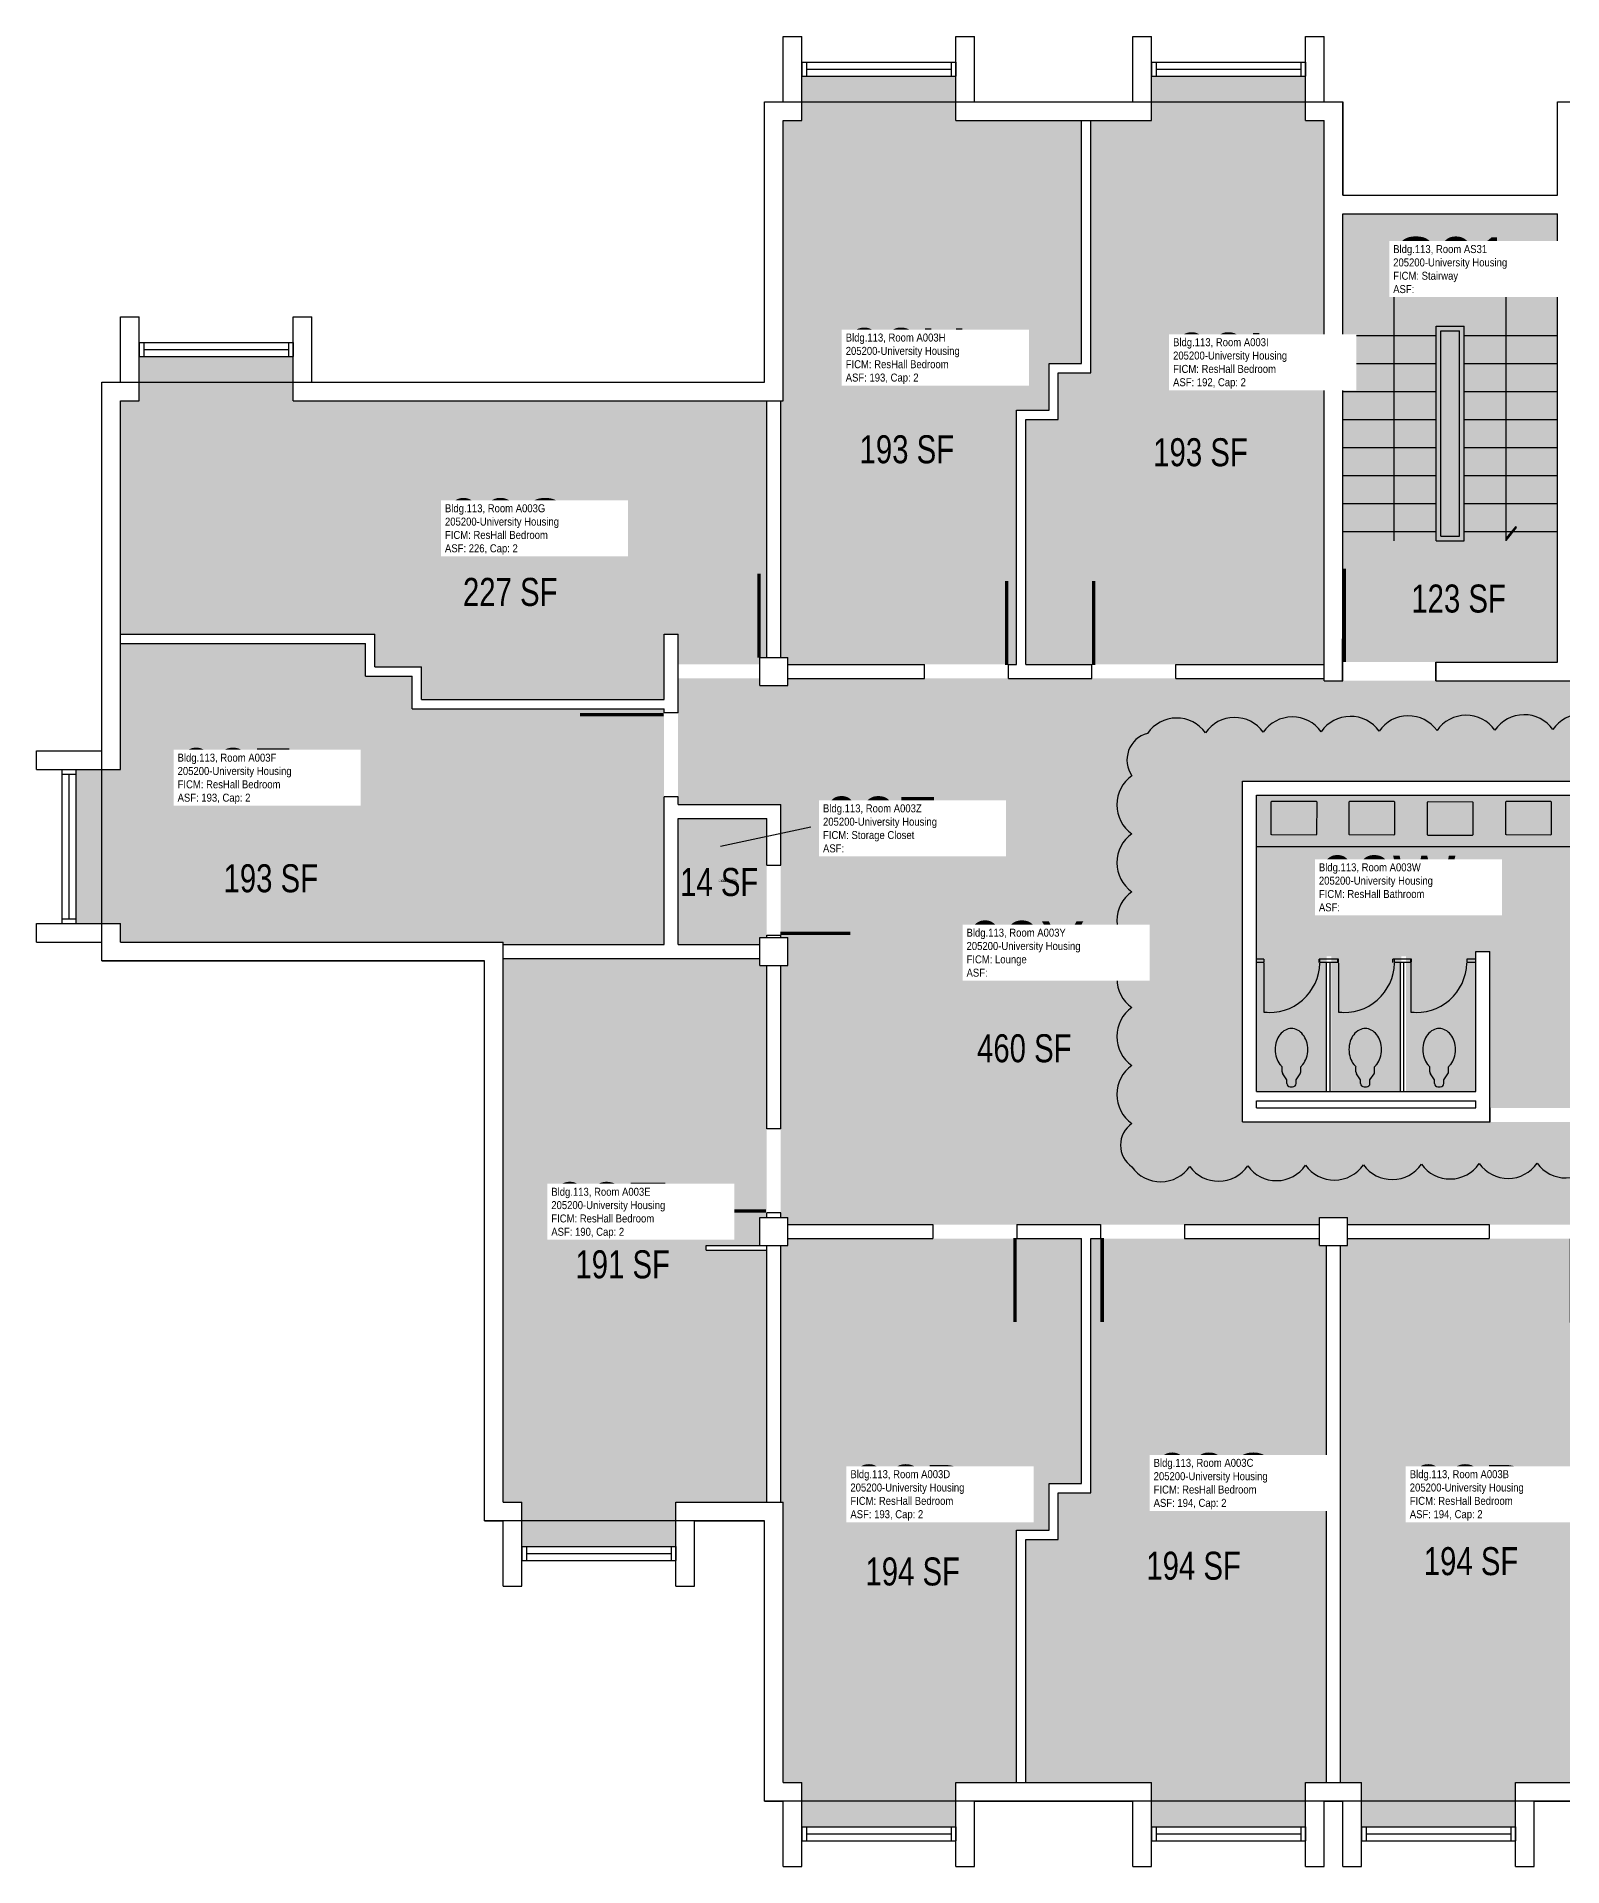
# Model space of a CAD drawing. Header units: inches. Extents: x -196 to 3268, y -1228 to 4808.
# Drawn here: x -196 to 458, y 2828 to 3612 of the extents above; entities that cross this region are included whole.
import ezdxf
from ezdxf.enums import TextEntityAlignment as Align

# ---------------------------------------------------------------- set-up
doc = ezdxf.new("R2010")
doc.units = ezdxf.units.IN
doc.header["$LTSCALE"] = 100
doc.header["$MEASUREMENT"] = 0
doc.layers.get('0').update_dxf_attribs({"linetype": 'CONTINUOUS'})
for name, color, linetype in [('A-DOOR', 2, 'CONTINUOUS'), ('A-FLOR', 3, 'CONTINUOUS'), ('A-GLAZ', 1, 'CONTINUOUS'), ('A-IDEN-RNUM', 7, 'CONTINUOUS'), ('A-IDEN-SNUM', 4, 'CONTINUOUS'), ('A-IDEN-VNUM', 4, 'CONTINUOUS'), ('A-SITE', 3, 'CONTINUOUS'), ('A-WALL', 5, 'CONTINUOUS'), ('AREA-TEXT', 3, 'CONTINUOUS'), ('P-SANR-FIXT', 2, 'CONTINUOUS'), ('Rooms-Category-Color', 7, 'CONTINUOUS'), ('Rooms-College-Color', 7, 'CONTINUOUS'), ('Rooms-Department-Color', 7, 'CONTINUOUS'), ('Rooms-Division-Color', 7, 'CONTINUOUS'), ('Rooms-Information', 7, 'CONTINUOUS')]:
    doc.layers.add(name, color=color, linetype=linetype)
doc.layers.add('A-REV', color=1, linetype='CONTINUOUS', true_color=0xff0000)
doc.styles.add('CP_AREA', font='arial.ttf', dxfattribs={"height": 15})
doc.styles.add('CP_ROOMSNUMBER', font='arial.ttf', dxfattribs={"height": 1})
doc.styles.add('CP_ROOMVNUMBER', font='arial.ttf', dxfattribs={"width": 0.85, "height": 0.075})

# ---------------------------------------------------------------- blocks, each defined once
blk = doc.blocks.new('TOILET')
for p, q in [((-4, 8.45), (-4, 10.63)), ((4, 8.45), (4, 10.63)), ((-2, 5), (-3.75, 7.62)), ((-2, 3.5), (-2, 5)), ((-0.5, 2), (0.5, 2)), ((2, 5), (3.75, 7.62)), ((2, 3.5), (2, 5))]:
    blk.add_line(p, q)
for points in [[(0, 27, 0.122953), (-2.58, 26.35, 0.105488), (-4.95, 24.36, 0.087567), (-6.44, 21.54, 0.078075), (-7, 18, 0.078075), (-6.44, 14.46, 0.087567), (-4.95, 11.64, 0.046878), (-4, 10.63, 0.122953)], [(4, 10.63, 0.046878), (4.95, 11.64, 0.087567), (6.44, 14.46, 0.078075), (7, 18, 0.078075), (6.44, 21.54, 0.087567), (4.95, 24.36, 0.105488), (2.58, 26.35, 0.122953), (0, 27, 0.122953)]]:
    blk.add_lwpolyline(points, format="xyb")
for centre, start, end in [((-2.5, 8.45), 180, 213.69007), ((2.5, 8.45), 326.30993, 0), ((-0.5, 3.5), 180, 270), ((0.5, 3.5), 270, 0)]:
    blk.add_arc(centre, 1.5, start, end)

msp = doc.modelspace()

# ---------------------------------------------------------------- hatches: boundary and pattern name
at = {"layer": 'Rooms-Category-Color', "true_color": 0x728ef3}
for points in [[(224, 3452), (238, 3452), (238, 3472), (252, 3472), (252, 3576), (198, 3576), (198, 3595), (132, 3595), (132, 3576), (124, 3576), (124, 3456), (123, 3456), (123, 3346), (126, 3346), (126, 3343), (184.58, 3343), (224, 3343)], [(282, 3576), (256, 3576), (256, 3468), (242, 3468), (242, 3448), (228, 3448), (228, 3343), (256.39, 3343), (228, 3343), (256.39, 3343), (292.39, 3343), (356, 3343), (356, 3576), (348, 3576), (348, 3595), (282, 3595)], [(73, 3356), (79, 3356), (79, 3343), (114, 3343), (114, 3346), (117, 3346), (117, 3456), (-86, 3456), (-86, 3475), (-152, 3475), (-152, 3456), (-160, 3456), (-160, 3356), (-51, 3356), (-51, 3342), (-31, 3342), (-31, 3328), (73, 3328)], [(73, 3223), (73, 3286.24), (73, 3322.24), (73, 3324), (-35, 3324), (-35, 3338), (-55, 3338), (-55, 3352), (-160, 3352), (-160, 3298), (-179, 3298), (-179, 3232), (-160, 3232), (-160, 3224), (4, 3224), (4, 3223)], [(79, 3283), (79, 3337), (114, 3337), (114, 3334), (126, 3334), (126, 3337), (356, 3337), (356, 3336), (363.88, 3336), (464, 3336), (464, 3337), (523.33, 3337), (523.33, 3293), (321, 3293), (321, 3147), (463, 3147), (463, 3146.65), (523.33, 3146.65), (523.33, 3103), (366, 3103), (366, 3106), (354, 3106), (354, 3103), (126, 3103), (126, 3106), (123, 3106), (123, 3214), (126, 3214), (126, 3226), (123, 3226), (123, 3283)], [(545, 3287), (570.18, 3287), (570.18, 3235), (576.18, 3235), (576.18, 3287), (587, 3287), (618, 3287), (621, 3287), (622.62, 3287), (622.63, 3219.91), (627, 3219.65), (628.62, 3219.65), (628.62, 3279.98), (658.62, 3279.65), (660.62, 3279.65), (690.62, 3279.65), (692.62, 3279.65), (697, 3279.65), (722.62, 3279.65), (722.62, 3152.65), (697, 3152.65), (586.62, 3152.97), (586.62, 3199), (578, 3199), (525.18, 3199), (525.18, 3153), (518, 3153), (515, 3153), (509, 3153), (507, 3153), (501, 3153), (475, 3153), (469, 3153), (469, 3199), (463, 3199), (463, 3153), (430.05, 3153), (427, 3153), (427, 3220), (421, 3220), (421, 3160), (391, 3160), (391, 3218), (389, 3218), (389, 3160), (359, 3160), (359, 3218), (357, 3218), (357, 3160), (327, 3160), (327, 3287), (463, 3287), (463, 3235), (469, 3235), (469, 3287), (501, 3287), (507, 3287), (537, 3287), (539, 3287)], [(79, 3223), (114, 3223), (114, 3226), (117, 3226), (117, 3277), (79, 3277)], [(78, 2965), (12, 2965), (12, 2984), (4, 2984), (4, 3217), (79, 3217), (114, 3217), (114, 3214), (117, 3214), (117, 3144.03), (117, 3108.03), (117, 3106), (114, 3106), (114, 3094), (91, 3094), (91, 3092), (117, 3092), (117, 2984), (78, 2984)], [(123, 2984), (123, 3094), (126, 3094), (126, 3097), (188.21, 3097), (224.21, 3097), (252, 3097), (224.21, 3097), (252, 3097), (252, 2992), (238, 2992), (238, 2972), (224, 2972), (224, 2864), (198, 2864), (198, 2845), (132, 2845), (132, 2864), (124, 2864), (124, 2984)], [(228, 2968), (242, 2968), (242, 2988), (256, 2988), (256, 3097), (296.02, 3097), (354, 3097), (354, 3094), (357, 3094), (357, 2864), (348, 2864), (348, 2845), (282, 2845), (282, 2864), (228, 2864)], [(438, 2864), (464, 2864), (464, 2972), (478, 2972), (478, 2992), (492, 2992), (492, 3097), (462.68, 3097), (426.68, 3097), (366, 3097), (366, 3094), (363, 3094), (363, 2864), (372, 2864), (372, 2845), (438, 2845), (438, 2864), (438, 2845)]]:
    msp.add_hatch(color=171, dxfattribs=at).paths.add_polyline_path(points)
at = {"layer": 'Rooms-Category-Color', "true_color": 0xadadad}
msp.add_hatch(color=253, dxfattribs=at).paths.add_polyline_path([(364, 3488), (364, 3536), (456, 3536), (456, 3488), (456, 3482), (456, 3344), (404, 3344), (364, 3344), (364, 3482)])
at = {"layer": 'Rooms-College-Color', "true_color": 0xadadad}
for points in [[(224, 3452), (238, 3452), (238, 3472), (252, 3472), (252, 3576), (198, 3576), (198, 3595), (132, 3595), (132, 3576), (124, 3576), (124, 3456), (123, 3456), (123, 3346), (126, 3346), (126, 3343), (184.58, 3343), (224, 3343)], [(282, 3576), (256, 3576), (256, 3468), (242, 3468), (242, 3448), (228, 3448), (228, 3343), (256.39, 3343), (228, 3343), (256.39, 3343), (292.39, 3343), (356, 3343), (356, 3576), (348, 3576), (348, 3595), (282, 3595)], [(364, 3488), (364, 3536), (456, 3536), (456, 3488), (456, 3482), (456, 3344), (404, 3344), (364, 3344), (364, 3482)], [(73, 3356), (79, 3356), (79, 3343), (114, 3343), (114, 3346), (117, 3346), (117, 3456), (-86, 3456), (-86, 3475), (-152, 3475), (-152, 3456), (-160, 3456), (-160, 3356), (-51, 3356), (-51, 3342), (-31, 3342), (-31, 3328), (73, 3328)], [(73, 3223), (73, 3286.24), (73, 3322.24), (73, 3324), (-35, 3324), (-35, 3338), (-55, 3338), (-55, 3352), (-160, 3352), (-160, 3298), (-179, 3298), (-179, 3232), (-160, 3232), (-160, 3224), (4, 3224), (4, 3223)], [(79, 3283), (79, 3337), (114, 3337), (114, 3334), (126, 3334), (126, 3337), (356, 3337), (356, 3336), (363.88, 3336), (464, 3336), (464, 3337), (523.33, 3337), (523.33, 3293), (321, 3293), (321, 3147), (463, 3147), (463, 3146.65), (523.33, 3146.65), (523.33, 3103), (366, 3103), (366, 3106), (354, 3106), (354, 3103), (126, 3103), (126, 3106), (123, 3106), (123, 3214), (126, 3214), (126, 3226), (123, 3226), (123, 3283)], [(545, 3287), (570.18, 3287), (570.18, 3235), (576.18, 3235), (576.18, 3287), (587, 3287), (618, 3287), (621, 3287), (622.62, 3287), (622.63, 3219.91), (627, 3219.65), (628.62, 3219.65), (628.62, 3279.98), (658.62, 3279.65), (660.62, 3279.65), (690.62, 3279.65), (692.62, 3279.65), (697, 3279.65), (722.62, 3279.65), (722.62, 3152.65), (697, 3152.65), (586.62, 3152.97), (586.62, 3199), (578, 3199), (525.18, 3199), (525.18, 3153), (518, 3153), (515, 3153), (509, 3153), (507, 3153), (501, 3153), (475, 3153), (469, 3153), (469, 3199), (463, 3199), (463, 3153), (430.05, 3153), (427, 3153), (427, 3220), (421, 3220), (421, 3160), (391, 3160), (391, 3218), (389, 3218), (389, 3160), (359, 3160), (359, 3218), (357, 3218), (357, 3160), (327, 3160), (327, 3287), (463, 3287), (463, 3235), (469, 3235), (469, 3287), (501, 3287), (507, 3287), (537, 3287), (539, 3287)], [(79, 3223), (114, 3223), (114, 3226), (117, 3226), (117, 3277), (79, 3277)], [(78, 2965), (12, 2965), (12, 2984), (4, 2984), (4, 3217), (79, 3217), (114, 3217), (114, 3214), (117, 3214), (117, 3144.03), (117, 3108.03), (117, 3106), (114, 3106), (114, 3094), (91, 3094), (91, 3092), (117, 3092), (117, 2984), (78, 2984)], [(123, 2984), (123, 3094), (126, 3094), (126, 3097), (188.21, 3097), (224.21, 3097), (252, 3097), (224.21, 3097), (252, 3097), (252, 2992), (238, 2992), (238, 2972), (224, 2972), (224, 2864), (198, 2864), (198, 2845), (132, 2845), (132, 2864), (124, 2864), (124, 2984)], [(228, 2968), (242, 2968), (242, 2988), (256, 2988), (256, 3097), (296.02, 3097), (354, 3097), (354, 3094), (357, 3094), (357, 2864), (348, 2864), (348, 2845), (282, 2845), (282, 2864), (228, 2864)], [(438, 2864), (464, 2864), (464, 2972), (478, 2972), (478, 2992), (492, 2992), (492, 3097), (462.68, 3097), (426.68, 3097), (366, 3097), (366, 3094), (363, 3094), (363, 2864), (372, 2864), (372, 2845), (438, 2845), (438, 2864), (438, 2845)]]:
    msp.add_hatch(color=253, dxfattribs=at).paths.add_polyline_path(points)
at = {"layer": 'Rooms-Department-Color', "true_color": 0x604aed}
for points in [[(224, 3452), (238, 3452), (238, 3472), (252, 3472), (252, 3576), (198, 3576), (198, 3595), (132, 3595), (132, 3576), (124, 3576), (124, 3456), (123, 3456), (123, 3346), (126, 3346), (126, 3343), (184.58, 3343), (224, 3343)], [(282, 3576), (256, 3576), (256, 3468), (242, 3468), (242, 3448), (228, 3448), (228, 3343), (256.39, 3343), (228, 3343), (256.39, 3343), (292.39, 3343), (356, 3343), (356, 3576), (348, 3576), (348, 3595), (282, 3595)], [(73, 3356), (79, 3356), (79, 3343), (114, 3343), (114, 3346), (117, 3346), (117, 3456), (-86, 3456), (-86, 3475), (-152, 3475), (-152, 3456), (-160, 3456), (-160, 3356), (-51, 3356), (-51, 3342), (-31, 3342), (-31, 3328), (73, 3328)], [(73, 3223), (73, 3286.24), (73, 3322.24), (73, 3324), (-35, 3324), (-35, 3338), (-55, 3338), (-55, 3352), (-160, 3352), (-160, 3298), (-179, 3298), (-179, 3232), (-160, 3232), (-160, 3224), (4, 3224), (4, 3223)], [(79, 3283), (79, 3337), (114, 3337), (114, 3334), (126, 3334), (126, 3337), (356, 3337), (356, 3336), (363.88, 3336), (464, 3336), (464, 3337), (523.33, 3337), (523.33, 3293), (321, 3293), (321, 3147), (463, 3147), (463, 3146.65), (523.33, 3146.65), (523.33, 3103), (366, 3103), (366, 3106), (354, 3106), (354, 3103), (126, 3103), (126, 3106), (123, 3106), (123, 3214), (126, 3214), (126, 3226), (123, 3226), (123, 3283)], [(545, 3287), (570.18, 3287), (570.18, 3235), (576.18, 3235), (576.18, 3287), (587, 3287), (618, 3287), (621, 3287), (622.62, 3287), (622.63, 3219.91), (627, 3219.65), (628.62, 3219.65), (628.62, 3279.98), (658.62, 3279.65), (660.62, 3279.65), (690.62, 3279.65), (692.62, 3279.65), (697, 3279.65), (722.62, 3279.65), (722.62, 3152.65), (697, 3152.65), (586.62, 3152.97), (586.62, 3199), (578, 3199), (525.18, 3199), (525.18, 3153), (518, 3153), (515, 3153), (509, 3153), (507, 3153), (501, 3153), (475, 3153), (469, 3153), (469, 3199), (463, 3199), (463, 3153), (430.05, 3153), (427, 3153), (427, 3220), (421, 3220), (421, 3160), (391, 3160), (391, 3218), (389, 3218), (389, 3160), (359, 3160), (359, 3218), (357, 3218), (357, 3160), (327, 3160), (327, 3287), (463, 3287), (463, 3235), (469, 3235), (469, 3287), (501, 3287), (507, 3287), (537, 3287), (539, 3287)], [(79, 3223), (114, 3223), (114, 3226), (117, 3226), (117, 3277), (79, 3277)], [(78, 2965), (12, 2965), (12, 2984), (4, 2984), (4, 3217), (79, 3217), (114, 3217), (114, 3214), (117, 3214), (117, 3144.03), (117, 3108.03), (117, 3106), (114, 3106), (114, 3094), (91, 3094), (91, 3092), (117, 3092), (117, 2984), (78, 2984)], [(123, 2984), (123, 3094), (126, 3094), (126, 3097), (188.21, 3097), (224.21, 3097), (252, 3097), (224.21, 3097), (252, 3097), (252, 2992), (238, 2992), (238, 2972), (224, 2972), (224, 2864), (198, 2864), (198, 2845), (132, 2845), (132, 2864), (124, 2864), (124, 2984)], [(228, 2968), (242, 2968), (242, 2988), (256, 2988), (256, 3097), (296.02, 3097), (354, 3097), (354, 3094), (357, 3094), (357, 2864), (348, 2864), (348, 2845), (282, 2845), (282, 2864), (228, 2864)], [(438, 2864), (464, 2864), (464, 2972), (478, 2972), (478, 2992), (492, 2992), (492, 3097), (462.68, 3097), (426.68, 3097), (366, 3097), (366, 3094), (363, 3094), (363, 2864), (372, 2864), (372, 2845), (438, 2845), (438, 2864), (438, 2845)]]:
    msp.add_hatch(color=173, dxfattribs=at).paths.add_polyline_path(points)
at = {"layer": 'Rooms-Department-Color', "true_color": 0xacacac}
msp.add_hatch(color=253, dxfattribs=at).paths.add_polyline_path([(364, 3488), (364, 3536), (456, 3536), (456, 3488), (456, 3482), (456, 3344), (404, 3344), (364, 3344), (364, 3482)])
at = {"layer": 'Rooms-Division-Color', "true_color": 0x604aed}
for points in [[(224, 3452), (238, 3452), (238, 3472), (252, 3472), (252, 3576), (198, 3576), (198, 3595), (132, 3595), (132, 3576), (124, 3576), (124, 3456), (123, 3456), (123, 3346), (126, 3346), (126, 3343), (184.58, 3343), (224, 3343)], [(282, 3576), (256, 3576), (256, 3468), (242, 3468), (242, 3448), (228, 3448), (228, 3343), (256.39, 3343), (228, 3343), (256.39, 3343), (292.39, 3343), (356, 3343), (356, 3576), (348, 3576), (348, 3595), (282, 3595)], [(73, 3356), (79, 3356), (79, 3343), (114, 3343), (114, 3346), (117, 3346), (117, 3456), (-86, 3456), (-86, 3475), (-152, 3475), (-152, 3456), (-160, 3456), (-160, 3356), (-51, 3356), (-51, 3342), (-31, 3342), (-31, 3328), (73, 3328)], [(73, 3223), (73, 3286.24), (73, 3322.24), (73, 3324), (-35, 3324), (-35, 3338), (-55, 3338), (-55, 3352), (-160, 3352), (-160, 3298), (-179, 3298), (-179, 3232), (-160, 3232), (-160, 3224), (4, 3224), (4, 3223)], [(79, 3283), (79, 3337), (114, 3337), (114, 3334), (126, 3334), (126, 3337), (356, 3337), (356, 3336), (363.88, 3336), (464, 3336), (464, 3337), (523.33, 3337), (523.33, 3293), (321, 3293), (321, 3147), (463, 3147), (463, 3146.65), (523.33, 3146.65), (523.33, 3103), (366, 3103), (366, 3106), (354, 3106), (354, 3103), (126, 3103), (126, 3106), (123, 3106), (123, 3214), (126, 3214), (126, 3226), (123, 3226), (123, 3283)], [(545, 3287), (570.18, 3287), (570.18, 3235), (576.18, 3235), (576.18, 3287), (587, 3287), (618, 3287), (621, 3287), (622.62, 3287), (622.63, 3219.91), (627, 3219.65), (628.62, 3219.65), (628.62, 3279.98), (658.62, 3279.65), (660.62, 3279.65), (690.62, 3279.65), (692.62, 3279.65), (697, 3279.65), (722.62, 3279.65), (722.62, 3152.65), (697, 3152.65), (586.62, 3152.97), (586.62, 3199), (578, 3199), (525.18, 3199), (525.18, 3153), (518, 3153), (515, 3153), (509, 3153), (507, 3153), (501, 3153), (475, 3153), (469, 3153), (469, 3199), (463, 3199), (463, 3153), (430.05, 3153), (427, 3153), (427, 3220), (421, 3220), (421, 3160), (391, 3160), (391, 3218), (389, 3218), (389, 3160), (359, 3160), (359, 3218), (357, 3218), (357, 3160), (327, 3160), (327, 3287), (463, 3287), (463, 3235), (469, 3235), (469, 3287), (501, 3287), (507, 3287), (537, 3287), (539, 3287)], [(79, 3223), (114, 3223), (114, 3226), (117, 3226), (117, 3277), (79, 3277)], [(78, 2965), (12, 2965), (12, 2984), (4, 2984), (4, 3217), (79, 3217), (114, 3217), (114, 3214), (117, 3214), (117, 3144.03), (117, 3108.03), (117, 3106), (114, 3106), (114, 3094), (91, 3094), (91, 3092), (117, 3092), (117, 2984), (78, 2984)], [(123, 2984), (123, 3094), (126, 3094), (126, 3097), (188.21, 3097), (224.21, 3097), (252, 3097), (224.21, 3097), (252, 3097), (252, 2992), (238, 2992), (238, 2972), (224, 2972), (224, 2864), (198, 2864), (198, 2845), (132, 2845), (132, 2864), (124, 2864), (124, 2984)], [(228, 2968), (242, 2968), (242, 2988), (256, 2988), (256, 3097), (296.02, 3097), (354, 3097), (354, 3094), (357, 3094), (357, 2864), (348, 2864), (348, 2845), (282, 2845), (282, 2864), (228, 2864)], [(438, 2864), (464, 2864), (464, 2972), (478, 2972), (478, 2992), (492, 2992), (492, 3097), (462.68, 3097), (426.68, 3097), (366, 3097), (366, 3094), (363, 3094), (363, 2864), (372, 2864), (372, 2845), (438, 2845), (438, 2864), (438, 2845)]]:
    msp.add_hatch(color=173, dxfattribs=at).paths.add_polyline_path(points)
at = {"layer": 'Rooms-Division-Color', "true_color": 0xadadad}
msp.add_hatch(color=253, dxfattribs=at).paths.add_polyline_path([(364, 3488), (364, 3536), (456, 3536), (456, 3488), (456, 3482), (456, 3344), (404, 3344), (364, 3344), (364, 3482)])

# ---------------------------------------------------------------- linework, layer by layer
for p, q in [((330.08, 3216.75), (327, 3216.75)), ((330.08, 3216.75), (327, 3216.75)), ((330.08, 3215.25), (327, 3215.25)), ((330.08, 3215.25), (327, 3215.25)), ((330.08, 3216.75), (330.08, 3215.25)), ((330.08, 3216.75), (330.08, 3215.25)), ((330.08, 3215), (330.08, 3194)), ((361.75, 3216.75), (353.75, 3216.75)), ((353.75, 3215.25), (353.75, 3216.75)), ((354.08, 3215.25), (354.08, 3216.75)), ((362.08, 3216.75), (354.08, 3216.75)), ((362.08, 3215.25), (354.08, 3215.25)), ((357, 3160), (357, 3215.25)), ((358.5, 3160), (358.5, 3215.25)), ((358.5, 3160), (358.5, 3215.25)), ((361.75, 3215.25), (361.75, 3216.75)), ((362.08, 3215.25), (362.08, 3216.75)), ((362.08, 3215), (362.08, 3194)), ((393.42, 3216.75), (385.42, 3216.75)), ((385.42, 3215.25), (385.42, 3216.75)), ((386.08, 3215.25), (386.08, 3216.75)), ((393.08, 3216.75), (386.08, 3216.75)), ((393.08, 3215.25), (386.08, 3215.25)), ((388.67, 3160), (388.67, 3215.25)), ((390.17, 3160), (390.17, 3215.25)), ((390.17, 3160), (390.17, 3215.25)), ((393.08, 3215.25), (393.08, 3216.75)), ((393.08, 3215), (393.08, 3194)), ((393.42, 3215.25), (393.42, 3216.75)), ((417.08, 3216.75), (417.08, 3215.25)), ((421.08, 3216.75), (417.08, 3216.75)), ((421.08, 3216.75), (417.08, 3216.75)), ((417.08, 3216.75), (417.08, 3215.25)), ((421.08, 3215.25), (417.08, 3215.25)), ((421.08, 3215.25), (417.08, 3215.25)), ((330.08, 3194), (331.58, 3194)), ((362.08, 3194), (363.58, 3194)), ((393.08, 3194), (394.58, 3194))]:
    msp.add_line(p, q)
for centre in [(332.49, 3215.47), (364.49, 3215.47), (395.49, 3215.47)]:
    msp.add_arc(centre, 21.6, 263.60543, 358.76642)
at = {"layer": 'A-DOOR'}
for points in [[(113.68, 3345.9, 1.5, 1.5, 0), (113.68, 3381.9, 0, 0, 0), (112.93, 3381.9, 0, 0, 0.414214), (78.43, 3344.4, 0, 0, 0.414214)], [(219.83, 3342.7, 1.5, 1.5, 0), (219.83, 3378.7, 0, 0, 0), (219.08, 3378.7, 0, 0, 0.414214), (184.58, 3341.2, 0, 0, 0.414214)], [(257.14, 3342.7, 1.5, 1.5, 0), (257.14, 3378.7, 0, 0, 0), (257.89, 3378.7, 0, 0, -0.414214), (292.39, 3341.2, 0, 0, -0.414214)], [(364.63, 3343.99, 1.5, 1.5, 0), (364.63, 3383.99, 0, 0, 0), (365.38, 3383.99, 0, 0, -0.414214), (403.88, 3342.49, 0, 0, -0.414214)], [(72.88, 3321.49, 1.5, 1.5, 0), (36.88, 3321.49, 0, 0, 0), (36.88, 3320.74, 0, 0, 0.414214), (74.38, 3286.24, 0, 0, 0.414214)], [(122.83, 3227.8, 1.5, 1.5, 0), (152.83, 3227.8, 0, 0, 0), (152.83, 3227.05, 0, 0, 0.414214), (122.83, 3257.05, 0, 0, 0.414214)], [(462.3, 3152.95, 1.5, 1.5, 0), (462.3, 3188.95, 0, 0, 0), (461.55, 3188.95, 0, 0, 0.414214), (427.05, 3151.45, 0, 0, 0.414214)], [(116.73, 3108.78, 1.5, 1.5, 0), (80.73, 3108.78, 0, 0, 0), (80.73, 3109.53, 0, 0, -0.414214), (118.23, 3144.03, 0, 0, -0.414214)], [(223.46, 3097.21, 1.5, 1.5, 0), (223.46, 3061.21, 0, 0, 0), (222.71, 3061.21, 0, 0, -0.414214), (188.21, 3098.71, 0, 0, -0.414214)], [(260.77, 3097.21, 1.5, 1.5, 0), (260.77, 3061.21, 0, 0, 0), (261.52, 3061.21, 0, 0, 0.414214), (296.02, 3098.71, 0, 0, 0.414214)], [(461.93, 3097.02, 1.5, 1.5, 0), (461.93, 3061.02, 0, 0, 0), (461.18, 3061.02, 0, 0, -0.414214), (426.68, 3098.52, 0, 0, -0.414214)]]:
    msp.add_lwpolyline(points, format="xyseb", dxfattribs=at)
at = {"layer": 'A-FLOR'}
for p, q in [((386, 3506), (434, 3506)), ((386, 3396), (386, 3506)), ((434, 3396), (434, 3506)), ((364, 3484), (404, 3484)), ((416, 3484), (456, 3484)), ((364, 3472), (404, 3472)), ((416, 3472), (456, 3472)), ((364, 3460), (404, 3460)), ((416, 3460), (456, 3460)), ((364, 3448), (404, 3448)), ((416, 3448), (456, 3448)), ((364, 3436), (404, 3436)), ((416, 3436), (456, 3436)), ((364, 3424), (404, 3424)), ((416, 3424), (456, 3424)), ((364, 3412), (404, 3412)), ((416, 3412), (456, 3412)), ((364, 3400), (404, 3400)), ((416, 3400), (456, 3400)), ((433.98, 3396.07), (438.39, 3401.63)), ((437.91, 3402.02), (434, 3397.07)), ((438.39, 3401.63), (437.91, 3402.02)), ((327, 3265), (463, 3265))]:
    msp.add_line(p, q, dxfattribs=at)
at = {"layer": 'A-GLAZ'}
for p, q in [((134, 3601), (196, 3601)), ((284, 3601), (346, 3601)), ((134, 3598), (196, 3598)), ((134, 3595), (196, 3595)), ((284, 3598), (346, 3598)), ((284, 3595), (346, 3595)), ((-150, 3481), (-88, 3481)), ((-150, 3478), (-88, 3478)), ((-150, 3475), (-88, 3475)), ((-185, 3234), (-185, 3296)), ((-182, 3234), (-182, 3296)), ((-179, 3234), (-179, 3296)), ((14, 2965), (76, 2965)), ((14, 2962), (76, 2962)), ((14, 2959), (76, 2959)), ((134, 2845), (196, 2845)), ((134, 2842), (196, 2842)), ((134, 2839), (196, 2839)), ((284, 2845), (346, 2845)), ((284, 2842), (346, 2842)), ((284, 2839), (346, 2839)), ((374, 2845), (436, 2845)), ((374, 2842), (436, 2842)), ((374, 2839), (436, 2839))]:
    msp.add_line(p, q, dxfattribs=at)
at = {"layer": 'A-IDEN-VNUM'}
msp.add_lwpolyline([(135.97, 3273.34), (97.17, 3264.94)], dxfattribs=at)
at = {"layer": 'A-REV'}
msp.add_lwpolyline([(478.8, 3315.35, 0.520567), (453.98, 3315.11, 0.520567), (429.16, 3314.87, 0.520567), (404.33, 3314.64, 0.520567), (379.51, 3314.4, 0.520567), (354.69, 3314.17, 0.520567), (329.87, 3313.93, 0.520567), (305.05, 3313.69, 0.520567), (280.23, 3313.46, 0.520567), (273.52, 3295.27, 0.520567), (273.52, 3270.45, 0.520567), (273.52, 3245.63, 0.520567), (273.52, 3220.81, 0.520567), (273.52, 3195.99, 0.520567), (273.52, 3171.16, 0.520567), (273.52, 3146.34, 0.520567), (273.52, 3127.69, 0.520567), (298.35, 3127.92, 0.520567), (323.17, 3128.16, 0.520567), (347.99, 3128.4, 0.520567), (372.81, 3128.63, 0.520567), (397.63, 3128.87, 0.520567), (422.45, 3129.11, 0.520567), (447.27, 3129.34, 0.520567), (472.09, 3129.58, 0.520567)], format="xyb", dxfattribs=at)
at = {"layer": 'A-SITE'}
msp.add_lwpolyline([(944, 3584), (944, 3464), (1064, 3464), (1064, 3224), (1228, 3224), (1228, 2976), (944, 2976), (944, 2856), (696, 2856), (696, 2896), (604, 2896), (604, 2856), (116, 2856), (116, 2976), (-4, 2976), (-4, 3216), (-168, 3216), (-168, 3464), (116, 3464), (116, 3584), (364, 3584), (364, 3544), (456, 3544), (456, 3584)], close=True, dxfattribs=at)
at = {"layer": 'A-WALL'}
for p, q in [((124, 3612), (132, 3612)), ((124, 3584), (124, 3612)), ((132, 3576), (132, 3612)), ((198, 3576), (198, 3612)), ((198, 3612), (206, 3612)), ((206, 3584), (206, 3612)), ((274, 3584), (274, 3612)), ((274, 3612), (282, 3612)), ((282, 3576), (282, 3612)), ((348, 3576), (348, 3612)), ((348, 3612), (356, 3612)), ((356, 3584), (356, 3612)), ((132, 3601), (132, 3595)), ((132, 3601), (134, 3601)), ((134, 3601), (134, 3595)), ((196, 3601), (196, 3595)), ((196, 3601), (198, 3601)), ((198, 3601), (198, 3595)), ((282, 3601), (282, 3595)), ((282, 3601), (284, 3601)), ((284, 3601), (284, 3595)), ((346, 3601), (346, 3595)), ((346, 3601), (348, 3601)), ((348, 3601), (348, 3595)), ((132, 3595), (134, 3595)), ((196, 3595), (198, 3595)), ((282, 3595), (284, 3595)), ((346, 3595), (348, 3595)), ((116, 3464), (116, 3584)), ((116, 3584), (124, 3584)), ((206, 3584), (274, 3584)), ((356, 3584), (364, 3584)), ((364, 3544), (364, 3584)), ((456, 3544), (456, 3584)), ((456, 3584), (464, 3584)), ((124, 3456), (124, 3576)), ((124, 3576), (132, 3576)), ((198, 3576), (282, 3576)), ((252, 3472), (252, 3576)), ((256, 3468), (256, 3576)), ((348, 3576), (356, 3576)), ((356, 3336), (356, 3576)), ((364, 3544), (456, 3544)), ((364, 3536), (456, 3536)), ((364, 3336), (364, 3536)), ((456, 3344), (456, 3536)), ((-160, 3492), (-152, 3492)), ((-160, 3464), (-160, 3492)), ((-152, 3456), (-152, 3492)), ((-86, 3456), (-86, 3492)), ((-86, 3492), (-78, 3492)), ((-78, 3464), (-78, 3492)), ((-152, 3481), (-152, 3475)), ((-152, 3481), (-150, 3481)), ((-150, 3481), (-150, 3475)), ((-88, 3481), (-88, 3475)), ((-88, 3481), (-86, 3481)), ((-86, 3481), (-86, 3475)), ((404, 3488), (416, 3488)), ((404, 3396), (404, 3488)), ((406, 3486), (414, 3486)), ((406, 3398), (406, 3486)), ((414, 3398), (414, 3486)), ((416, 3396), (416, 3488)), ((-152, 3475), (-150, 3475)), ((-88, 3475), (-86, 3475)), ((238, 3472), (252, 3472)), ((238, 3452), (238, 3472)), ((242, 3448), (242, 3468)), ((242, 3468), (256, 3468)), ((-168, 3306), (-168, 3464)), ((-168, 3464), (-160, 3464)), ((-78, 3464), (116, 3464)), ((-160, 3298), (-160, 3456)), ((-160, 3456), (-152, 3456)), ((-86, 3456), (124, 3456)), ((117, 3346), (117, 3456)), ((123, 3346), (123, 3456)), ((224, 3452), (238, 3452)), ((224, 3343), (224, 3452)), ((228, 3448), (242, 3448)), ((228, 3343), (228, 3448)), ((404, 3396), (416, 3396)), ((406, 3398), (414, 3398)), ((-160, 3356), (-51, 3356)), ((-51, 3342), (-51, 3356)), ((73, 3356), (79, 3356)), ((73, 3328), (73, 3356)), ((79, 3322.24), (79, 3356)), ((-160, 3352), (-55, 3352)), ((-55, 3338), (-55, 3352)), ((363.88, 3336), (363.88, 3353.99)), ((-51, 3342), (-31, 3342)), ((-31, 3328), (-31, 3342)), ((114, 3346), (126, 3346)), ((114, 3334), (114, 3346)), ((126, 3334), (126, 3346)), ((126, 3343), (184.58, 3343)), ((184.58, 3337), (184.58, 3343)), ((220.58, 3337), (220.58, 3343)), ((220.58, 3343), (224, 3343)), ((228, 3343), (256.39, 3343)), ((256.39, 3337), (256.39, 3343)), ((292.39, 3337), (292.39, 3343)), ((292.39, 3343), (356, 3343)), ((403.88, 3344), (456, 3344)), ((403.88, 3336), (403.88, 3344)), ((404, 3336), (404, 3344)), ((-55, 3338), (-35, 3338)), ((-35, 3324), (-35, 3338)), ((114, 3334), (126, 3334)), ((126, 3337), (184.58, 3337)), ((220.58, 3337), (256.39, 3337)), ((292.39, 3337), (356, 3337)), ((356, 3336), (364, 3336)), ((403.88, 3336), (464, 3336)), ((-31, 3328), (73, 3328)), ((-35, 3324), (73, 3324)), ((73, 3322.24), (73, 3324)), ((79, 3322.24), (73, 3322.24)), ((-196, 3298), (-196, 3306)), ((-196, 3306), (-168, 3306)), ((-196, 3298), (-160, 3298)), ((-185, 3298), (-179, 3298)), ((-185, 3296), (-185, 3298)), ((-185, 3296), (-179, 3296)), ((-179, 3296), (-179, 3298)), ((321, 3293), (581.5, 3293)), ((321, 3147), (321, 3293)), ((73, 3223), (73, 3286.24)), ((79, 3286.24), (73, 3286.24)), ((79, 3283), (79, 3286.24)), ((327, 3287), (463, 3287)), ((327, 3160), (327, 3287)), ((79, 3283), (123, 3283)), ((123, 3257.05), (123, 3283)), ((79, 3223), (79, 3277)), ((79, 3277), (117, 3277)), ((117, 3257.05), (117, 3277)), ((117, 3257.05), (123, 3257.05)), ((-196, 3224), (-196, 3232)), ((-196, 3232), (-160, 3232)), ((-185, 3234), (-179, 3234)), ((-185, 3232), (-185, 3234)), ((-185, 3232), (-179, 3232)), ((-179, 3232), (-179, 3234)), ((-160, 3224), (-160, 3232)), ((-196, 3224), (-168, 3224)), ((-168, 3216), (-168, 3224)), ((-160, 3224), (4, 3224)), ((4, 2984), (4, 3224)), ((4, 3223), (73, 3223)), ((79, 3223), (114, 3223)), ((114, 3226), (126, 3226)), ((114, 3214), (114, 3226)), ((117, 3226), (117, 3227.05)), ((117, 3227.05), (123, 3227.05)), ((123, 3226), (123, 3227.05)), ((126, 3214), (126, 3226)), ((-168, 3216), (-4, 3216)), ((-4, 2976), (-4, 3216)), ((4, 3217), (114, 3217)), ((421, 3220), (427, 3220)), ((421, 3160), (421, 3220)), ((427, 3147), (427, 3220)), ((114, 3214), (126, 3214)), ((117, 3144.03), (117, 3214)), ((123, 3144.03), (123, 3214)), ((327, 3160), (421, 3160)), ((327, 3153), (327, 3156)), ((327, 3156), (421, 3156)), ((327, 3153), (421, 3153)), ((421, 3153), (421, 3156)), ((427.05, 3147), (427.05, 3153)), ((123, 3144.03), (117, 3144.03)), ((321, 3147), (427.05, 3147)), ((114, 3106), (126, 3106)), ((114, 3094), (114, 3106)), ((117, 3106), (117, 3108.03)), ((123, 3108.03), (117, 3108.03)), ((123, 3106), (123, 3108.03)), ((126, 3094), (126, 3106)), ((354, 3094), (354, 3106)), ((354, 3106), (366, 3106)), ((366, 3094), (366, 3106)), ((126, 3103), (188.21, 3103)), ((126, 3097), (188.21, 3097)), ((188.21, 3103), (188.21, 3097)), ((224.21, 3103), (224.21, 3097)), ((224.21, 3103), (260.02, 3103)), ((224.21, 3097), (252, 3097)), ((252, 2992), (252, 3097)), ((256, 2988), (256, 3097)), ((256, 3097), (260.02, 3097)), ((260.02, 3103), (260.02, 3097)), ((296.02, 3103), (296.02, 3097)), ((296.02, 3103), (354, 3103)), ((296.02, 3097), (354, 3097)), ((366, 3103), (426.68, 3103)), ((366, 3097), (426.68, 3097)), ((426.68, 3103), (426.68, 3097)), ((91, 3094), (117, 3094)), ((91, 3092), (91, 3094)), ((91, 3092), (117, 3092)), ((114, 3094), (126, 3094)), ((117, 2984), (117, 3094)), ((123, 2984), (123, 3094)), ((354, 3094), (366, 3094)), ((357, 2864), (357, 3094)), ((363, 2864), (363, 3094)), ((238, 2992), (252, 2992)), ((238, 2972), (238, 2992)), ((242, 2988), (256, 2988)), ((242, 2968), (242, 2988)), ((4, 2984), (12, 2984)), ((12, 2948), (12, 2984)), ((78, 2948), (78, 2984)), ((78, 2984), (124, 2984)), ((124, 2864), (124, 2984)), ((124, 2864), (124, 2984)), ((-4, 2976), (4, 2976)), ((4, 2948), (4, 2976)), ((86, 2948), (86, 2976)), ((86, 2976), (116, 2976)), ((116, 2856), (116, 2976)), ((116, 2864), (116, 2976)), ((224, 2864), (224, 2972)), ((224, 2972), (238, 2972)), ((12, 2965), (12, 2959)), ((12, 2965), (14, 2965)), ((14, 2965), (14, 2959)), ((76, 2965), (76, 2959)), ((76, 2965), (78, 2965)), ((78, 2965), (78, 2959)), ((228, 2864), (228, 2968)), ((228, 2968), (242, 2968)), ((12, 2959), (14, 2959)), ((76, 2959), (78, 2959)), ((4, 2948), (12, 2948)), ((78, 2948), (86, 2948)), ((124, 2864), (132, 2864)), ((132, 2828), (132, 2864)), ((198, 2828), (198, 2864)), ((198, 2864), (282, 2864)), ((282, 2828), (282, 2864)), ((348, 2828), (348, 2864)), ((348, 2864), (372, 2864)), ((372, 2828), (372, 2864)), ((438, 2828), (438, 2864)), ((438, 2864), (522, 2864)), ((438, 2828), (438, 2864)), ((116, 2856), (124, 2856)), ((124, 2828), (124, 2856)), ((206, 2828), (206, 2856)), ((206, 2856), (274, 2856)), ((274, 2828), (274, 2856)), ((356, 2828), (356, 2856)), ((356, 2856), (364, 2856)), ((356, 2828), (356, 2856)), ((364, 2828), (364, 2856)), ((364, 2828), (364, 2856)), ((446, 2856), (514, 2856)), ((446, 2828), (446, 2856)), ((132, 2845), (132, 2839)), ((132, 2845), (134, 2845)), ((132, 2839), (134, 2839)), ((134, 2845), (134, 2839)), ((196, 2845), (196, 2839)), ((196, 2845), (198, 2845)), ((196, 2839), (198, 2839)), ((198, 2845), (198, 2839)), ((282, 2845), (282, 2839)), ((282, 2845), (284, 2845)), ((282, 2839), (284, 2839)), ((284, 2845), (284, 2839)), ((346, 2845), (346, 2839)), ((346, 2845), (348, 2845)), ((346, 2839), (348, 2839)), ((348, 2845), (348, 2839)), ((372, 2845), (372, 2839)), ((372, 2845), (374, 2845)), ((372, 2839), (374, 2839)), ((374, 2845), (374, 2839)), ((436, 2845), (436, 2839)), ((436, 2845), (438, 2845)), ((436, 2839), (438, 2839)), ((438, 2845), (438, 2839)), ((124, 2828), (132, 2828)), ((198, 2828), (206, 2828)), ((274, 2828), (282, 2828)), ((348, 2828), (356, 2828)), ((364, 2828), (372, 2828)), ((438, 2828), (446, 2828))]:
    msp.add_line(p, q, dxfattribs=at)
at = {"layer": 'P-SANR-FIXT'}
for points in [[(352.74, 3270.15), (352.49, 3269.9), (333.49, 3269.93), (333.24, 3270.18), (333.26, 3284.18), (333.51, 3284.43), (352.51, 3284.4), (352.76, 3284.15)], [(386.12, 3270.15), (385.87, 3269.9), (366.87, 3269.93), (366.62, 3270.18), (366.64, 3284.18), (366.89, 3284.43), (385.89, 3284.4), (386.14, 3284.15)], [(419.72, 3269.93), (419.47, 3269.68), (400.47, 3269.71), (400.22, 3269.96), (400.23, 3283.96), (400.49, 3284.21), (419.49, 3284.18), (419.73, 3283.93)], [(453.32, 3270.15), (453.07, 3269.9), (434.07, 3269.93), (433.82, 3270.18), (433.83, 3284.18), (434.08, 3284.43), (453.08, 3284.4), (453.33, 3284.15)]]:
    msp.add_lwpolyline(points, close=True, dxfattribs=at)

# ---------------------------------------------------------------- block references
for p in [(341.92, 3160), (373.58, 3160), (405.25, 3160)]:
    msp.add_blockref('TOILET', p, dxfattribs=at)

# ---------------------------------------------------------------- texts
at = {"layer": 'A-IDEN-RNUM', "style": 'CP_ROOMSNUMBER', "width": 0.85}
for s, p in [('0S31-00', (410.89, 3514.04)), ('0003-H0', (177, 3475)), ('0003-I0', (311, 3473)), ('0003-G0', (6, 3402)), ('0003-F0', (-111, 3295)), ('0003-Z0', (100.17, 3250.28)), ('0003-W0', (383, 3249)), ('0003-Y0', (228, 3221)), ('0003-E0', (50, 3109)), ('0003-D0', (179, 2988)), ('0003-C0', (309, 2993)), ('0003-B0', (418, 2988))]:
    msp.add_text(s, height=1, dxfattribs=at).set_placement(p, align=Align.MIDDLE)
at = {"layer": 'A-IDEN-SNUM', "style": 'CP_ROOMSNUMBER', "width": 0.85}
for s, p in [('1130AS3100', (410.89, 3514.04)), ('1130A003H0', (177, 3475)), ('1130A003I0', (311, 3473)), ('1130A003G0', (6, 3402)), ('1130A003F0', (-111, 3295)), ('1130A003Z0', (100.17, 3250.28)), ('1130A003W0', (383, 3249)), ('1130A003Y0', (228, 3221)), ('1130A003E0', (50, 3109)), ('1130A003D0', (179, 2988)), ('1130A003C0', (309, 2993)), ('1130A003B0', (418, 2988))]:
    msp.add_text(s, height=1, dxfattribs=at).set_placement(p, align=Align.MIDDLE)
at = {"layer": 'A-IDEN-VNUM', "style": 'CP_ROOMVNUMBER', "width": 0.85}
for s, p in [('S31', (410.89, 3514.04)), ('03H', (177, 3475)), ('03I', (311, 3473)), ('03G', (6, 3402)), ('03F', (-111, 3295)), ('03Z', (165.67, 3274.26)), ('03W', (383, 3249)), ('03Y', (228, 3221)), ('03E', (50, 3109)), ('03C', (309, 2993)), ('03D', (179, 2988)), ('03B', (418, 2988))]:
    msp.add_text(s, height=24, dxfattribs=at).set_placement(p, align=Align.MIDDLE)
at = {"layer": 'AREA-TEXT', "style": 'CP_AREA', "width": 0.75}
for s, p in [('193 SF', (177.06, 3435.18)), ('193 SF', (302.96, 3433.92)), ('227 SF', (7.06, 3374.07)), ('123 SF', (413.59, 3371.23)), ('193 SF', (-95.59, 3251.38)), ('14 SF', (96.63, 3249.78)), ('460 SF', (227.42, 3178.54)), ('191 SF', (55.25, 3085.97)), ('194 SF', (418.92, 2958.79)), ('194 SF', (179.58, 2954.37)), ('194 SF', (299.99, 2956.83))]:
    msp.add_text(s, height=12, dxfattribs=at).set_placement(p, align=Align.MIDDLE_CENTER)

# ---------------------------------------------------------------- next in the draw order: texts
at = {"layer": 'Rooms-Information', "char_height": 3.4286, "width": 76.8, "attachment_point": 7, "style": 'CP_ROOMVNUMBER', "bg_fill": 3, "box_fill_scale": 1.5, "bg_fill_color": 256, "bg_fill_true_color": 13158600, "bg_fill_transparency": 0}
for s, insert in [('Bldg.113, Room AS31^M^J205200-University Housing^M^JFICM: Stairway^M^JASF: ', (385.54, 3502.05)), ('Bldg.113, Room A003H^M^J205200-University Housing^M^JFICM: ResHall Bedroom^M^JASF: 193, Cap: 2', (150.86, 3463.16)), ('Bldg.113, Room A003I^M^J205200-University Housing^M^JFICM: ResHall Bedroom^M^JASF: 192, Cap: 2', (291.19, 3461.16)), ('Bldg.113, Room A003G^M^J205200-University Housing^M^JFICM: ResHall Bedroom^M^JASF: 226, Cap: 2', (-20.93, 3390.01)), ('Bldg.113, Room A003F^M^J205200-University Housing^M^JFICM: ResHall Bedroom^M^JASF: 193, Cap: 2', (-135.55, 3283.16)), ('Bldg.113, Room A003Z^M^J205200-University Housing^M^JFICM: Storage Closet^M^JASF: ', (141.12, 3262.42)), ('Bldg.113, Room A003W^M^J205200-University Housing^M^JFICM: ResHall Bathroom^M^JASF: ', (353.7, 3237.16)), ('Bldg.113, Room A003Y^M^J205200-University Housing^M^JFICM: Lounge^M^JASF: ', (202.65, 3209.16)), ('Bldg.113, Room A003E^M^J205200-University Housing^M^JFICM: ResHall Bedroom^M^JASF: 190, Cap: 2', (24.65, 3097.16)), ('Bldg.113, Room A003C^M^J205200-University Housing^M^JFICM: ResHall Bedroom^M^JASF: 194, Cap: 2', (282.86, 2981.01)), ('Bldg.113, Room A003D^M^J205200-University Housing^M^JFICM: ResHall Bedroom^M^JASF: 193, Cap: 2', (152.86, 2976.16)), ('Bldg.113, Room A003B^M^J205200-University Housing^M^JFICM: ResHall Bedroom^M^JASF: 194, Cap: 2', (392.65, 2976.16))]:
    msp.add_mtext(s, dxfattribs=dict(at, insert=insert))

doc.saveas('drawing.dxf')
